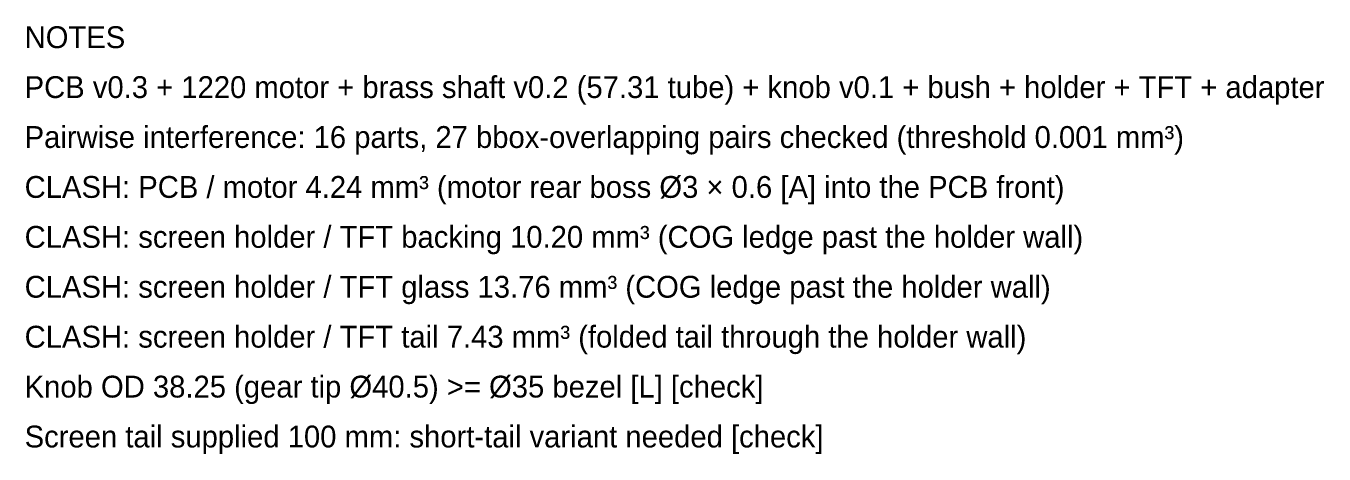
# Model space of a CAD drawing. Header units: millimetres. Extents: x -13 to 234, y -140 to 87.
# Drawn here: x 150.3 to 233.5, y -36.5 to -9.1 of the extents above; entities that cross this region are included whole.
import ezdxf

# ---------------------------------------------------------------- set-up
doc = ezdxf.new("R2010")
doc.units = ezdxf.units.MM
doc.layers.add('TEXT', color=7, linetype='CONTINUOUS')

msp = doc.modelspace()

# ---------------------------------------------------------------- texts
at = {"layer": 'TEXT'}
for s, p in [('NOTES', (150.26, -10.5)), ('PCB v0.3 + 1220 motor + brass shaft v0.2 (57.31 tube) + knob v0.1 + bush + holder + TFT + adapter', (150.26, -13.7)), ('Pairwise interference: 16 parts, 27 bbox-overlapping pairs checked (threshold 0.001 mm³)', (150.26, -16.9)), ('CLASH: PCB / motor 4.24 mm³ (motor rear boss Ø3 × 0.6 [A] into the PCB front)', (150.26, -20.1)), ('CLASH: screen holder / TFT backing 10.20 mm³ (COG ledge past the holder wall)', (150.26, -23.3)), ('CLASH: screen holder / TFT glass 13.76 mm³ (COG ledge past the holder wall)', (150.26, -26.5)), ('CLASH: screen holder / TFT tail 7.43 mm³ (folded tail through the holder wall)', (150.26, -29.7)), ('Knob OD 38.25 (gear tip Ø40.5) >= Ø35 bezel [L] [check]', (150.26, -32.9)), ('Screen tail supplied 100 mm: short-tail variant needed [check]', (150.26, -36.1))]:
    msp.add_text(s, height=1.4, dxfattribs=at).set_placement(p)

doc.saveas('drawing.dxf')
